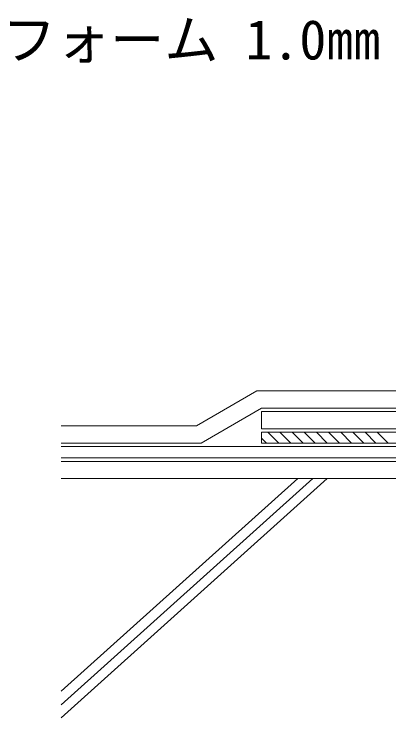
# Model space of a CAD drawing. Units: millimetres, scale not verified. Extents: x -840 to 840, y -594 to 594.
# Drawn here: x -68.7 to 40.3, y -127.8 to 77.2 of the extents above; entities that cross this region are included whole.
import ezdxf
from ezdxf.enums import TextEntityAlignment as Align

# ---------------------------------------------------------------- set-up
doc = ezdxf.new("R2010")
doc.units = ezdxf.units.MM
doc.header["$LTSCALE"] = 2
for name, color, linetype, lineweight in [('0-0_実線', 7, 'Continuous', 9), ('0-1_躯体', 7, 'Continuous', 9), ('0-5_緩衝フォーム', 7, 'Continuous', 9), ('0-6_部材(積層鋼板)', 4, 'Continuous', 9), ('0-7_増張りシート', 7, 'Continuous', 9), ('0-8_IBｼｰﾄ', 7, 'Continuous', 9), ('0-A_文字', 5, 'Continuous', 9)]:
    doc.layers.add(name, color=color, linetype=linetype, lineweight=lineweight)
doc.styles.add('ＭＳ ゴシック', font='')
doc.styles.get('ＭＳ ゴシック').set_extended_font_data('MS Gothic')

msp = doc.modelspace()

# ---------------------------------------------------------------- linework, layer by layer
at = {"layer": '0-0_実線'}
for p, q in [((-55.077, -53.099), (49.935, -53.099)), ((-55.077, -58.099), (49.41, -58.099))]:
    msp.add_line(p, q, dxfattribs=at)
at = {"layer": '0-1_躯体'}
for p, q in [((18.17, -58.099), (-55.078, -124.069)), ((22.4, -58.099), (-55.078, -127.837)), ((13.798, -58.099), (-55.078, -120.069))]:
    msp.add_line(p, q, dxfattribs=at)
at = {"layer": '0-5_緩衝フォーム'}
for p, q in [((-55.077, -48.766), (50.391, -48.766)), ((-55.077, -52.099), (50.04, -52.099))]:
    msp.add_line(p, q, dxfattribs=at)
at = {"layer": '0-6_部材(積層鋼板)', "color": 7}
for p, q in [((3.258, -47.766), (3.258, -44.599)), ((50.829, -44.599), (3.258, -44.599)), ((50.496, -47.766), (3.258, -47.766))]:
    msp.add_line(p, q, dxfattribs=at)
at = {"layer": '0-6_部材(積層鋼板)'}
for p, q in [((8.257, -47.766), (5.09, -44.599)), ((11.792, -47.766), (8.625, -44.599)), ((15.328, -47.766), (12.161, -44.599)), ((18.863, -47.766), (15.696, -44.599)), ((22.399, -47.766), (19.232, -44.599)), ((25.934, -47.766), (22.768, -44.599)), ((29.47, -47.766), (26.303, -44.599)), ((33.005, -47.766), (29.839, -44.599)), ((36.541, -47.766), (33.374, -44.599)), ((40.076, -47.766), (36.91, -44.599)), ((4.721, -47.766), (3.258, -46.303))]:
    msp.add_line(p, q, dxfattribs=at)
msp.add_lwpolyline([(50.496, -47.766), (129.682, -64.598), (127.551, -60.907), (50.829, -44.599), (3.258, -44.599), (3.258, -47.766)], close=True, dxfattribs=at)
at = {"layer": '0-7_増張りシート'}
for p, q in [((3.258, -38.599), (51.459, -38.599)), ((3.258, -43.599), (3.258, -38.599)), ((3.258, -43.599), (50.934, -43.599))]:
    msp.add_line(p, q, dxfattribs=at)
at = {"layer": '0-8_IBｼｰﾄ'}
for p, q in [((-15.691, -42.766), (1.918, -32.599)), ((1.918, -32.599), (52.09, -32.599)), ((-14.351, -47.766), (3.258, -37.599)), ((3.258, -37.599), (51.564, -37.599)), ((-55.077, -42.766), (-15.691, -42.766)), ((-55.077, -47.766), (-14.351, -47.766))]:
    msp.add_line(p, q, dxfattribs=at)

# ---------------------------------------------------------------- texts
at = {"layer": '0-A_文字', "color": 7, "style": 'ＭＳ ゴシック'}
msp.add_text('緩衝フォーム 1.0㎜', height=11.54, dxfattribs=at).set_placement((-103.725, 60.503), align=Align.BOTTOM_LEFT)

doc.saveas('drawing.dxf')
